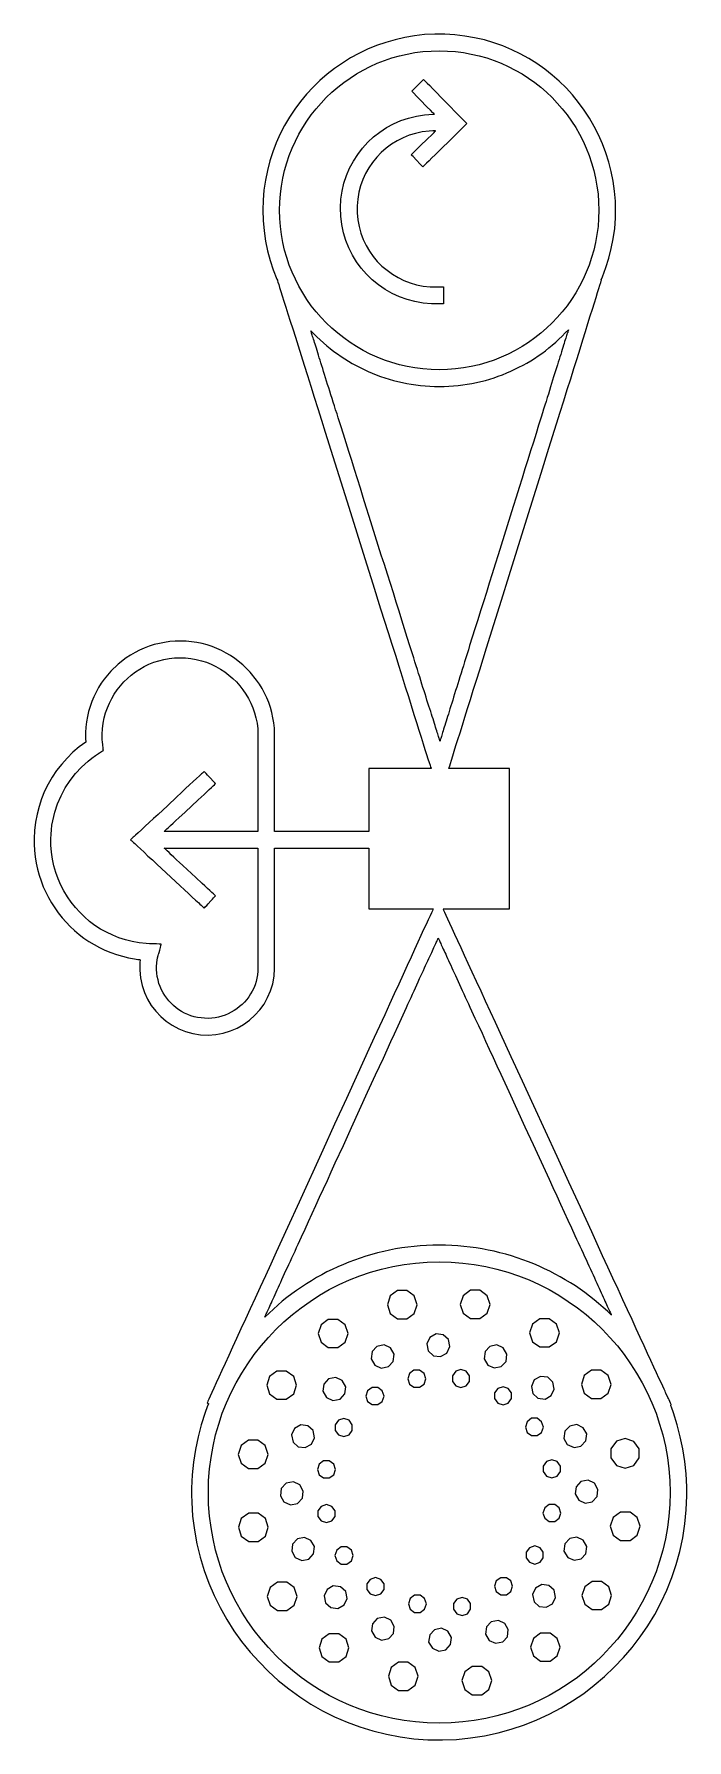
# Model space of a CAD drawing. Header units: inches. Extents: x 24 to 63, y -40 to 63.
import ezdxf

# ---------------------------------------------------------------- set-up
doc = ezdxf.new("R2010")
doc.units = ezdxf.units.IN
doc.header["$MEASUREMENT"] = 0
doc.layers.add('Capa 1', color=7, linetype='Continuous')
doc.layers.add('Layer1', color=1, linetype='Continuous')

msp = doc.modelspace()

# ---------------------------------------------------------------- linework, layer by layer
at = {"layer": 'Capa 1', "lineweight": 0}
for points in [[(37.31, 52.01), (37.32, 51.39), (37.38, 50.78), (37.47, 50.17), (37.59, 49.58), (37.75, 49), (37.93, 48.44), (38.15, 47.89), (38.18, 47.83), (38.19, 47.79), (38.21, 47.71), (38.26, 47.57), (38.31, 47.39), (38.39, 47.16), (38.47, 46.89), (38.57, 46.57), (38.68, 46.21), (38.81, 45.82), (38.94, 45.38), (39.09, 44.92), (39.25, 44.42), (39.42, 43.89), (39.59, 43.32), (39.78, 42.74), (39.97, 42.12), (40.17, 41.49), (40.38, 40.83), (40.59, 40.15), (40.81, 39.45), (41.03, 38.74), (41.49, 37.28), (41.97, 35.77), (42.45, 34.24), (43.41, 31.17), (43.89, 29.65), (44.35, 28.17), (44.8, 26.74), (45.02, 26.05), (45.23, 25.38), (45.44, 24.73), (45.63, 24.1), (45.82, 23.5), (46.01, 22.92), (46.18, 22.37), (46.34, 21.84), (46.5, 21.35), (46.64, 20.9), (46.77, 20.48), (46.89, 20.09), (47, 19.75), (47.1, 19.45), (47.18, 19.19), (47.25, 18.97), (47.3, 18.81), (47.33, 18.69), (47.36, 18.62), (47.36, 18.61), (47.34, 18.61), (47.3, 18.61), (47.24, 18.61), (47.15, 18.61), (47.04, 18.61), (46.78, 18.61), (46.46, 18.61), (46.1, 18.61), (45.33, 18.61), (44.95, 18.61), (44.58, 18.61), (44.26, 18.61), (43.99, 18.61), (43.88, 18.61), (43.79, 18.61), (43.72, 18.61), (43.67, 18.61), (43.65, 18.61), (43.65, 18.6), (43.65, 18.57), (43.65, 18.51), (43.65, 18.43), (43.65, 18.33), (43.65, 18.22), (43.65, 18.08), (43.65, 17.77), (43.65, 17.41), (43.65, 16.63), (43.65, 16.24), (43.65, 15.87), (43.65, 15.53), (43.65, 15.24), (43.65, 15.12), (43.65, 15.02), (43.65, 14.94), (43.65, 14.88), (43.65, 14.85), (43.65, 14.84), (43.62, 14.84), (43.55, 14.84), (43.45, 14.84), (43.31, 14.84), (43.15, 14.84), (42.96, 14.84), (42.74, 14.84), (42.51, 14.84), (41.99, 14.84), (41.42, 14.84), (40.83, 14.84), (40.24, 14.84), (39.67, 14.84), (39.15, 14.84), (38.92, 14.84), (38.7, 14.84), (38.51, 14.84), (38.35, 14.84), (38.21, 14.84), (38.11, 14.84), (38.04, 14.84), (38.01, 14.84), (38.01, 14.85), (38.01, 14.9), (38.01, 14.99), (38.01, 15.12), (38.01, 15.27), (38.01, 15.45), (38.01, 15.66), (38.01, 15.89), (38.01, 16.41), (38.01, 16.98), (38.01, 17.57), (38.01, 18.18), (38.01, 18.76), (38.01, 19.3), (38.01, 19.55), (38.01, 19.78), (38.01, 19.98), (38.01, 20.16), (38.01, 20.31), (38.01, 20.43), (38.01, 20.52), (38.01, 20.57), (38.01, 20.58), (38.01, 20.58), (38.01, 20.58), (38.01, 20.6), (38.01, 20.69), (38, 21.01), (37.96, 21.33), (37.91, 21.64), (37.84, 21.95), (37.76, 22.26), (37.66, 22.55), (37.54, 22.84), (37.41, 23.12), (37.26, 23.39), (37.1, 23.65), (36.93, 23.9), (36.54, 24.38), (36.11, 24.81), (35.63, 25.19), (35.38, 25.36), (35.11, 25.51), (34.84, 25.66), (34.56, 25.79), (34.27, 25.9), (33.97, 26), (33.67, 26.08), (33.36, 26.14), (33.04, 26.19), (32.72, 26.22), (32.39, 26.23), (32.07, 26.22), (31.75, 26.2), (31.43, 26.15), (31.12, 26.09), (30.81, 26.02), (30.51, 25.92), (30.22, 25.81), (29.94, 25.69), (29.67, 25.55), (29.4, 25.39), (29.14, 25.22), (28.66, 24.85), (28.22, 24.43), (27.83, 23.96), (27.65, 23.71), (27.49, 23.45), (27.34, 23.18), (27.2, 22.9), (27.08, 22.62), (26.98, 22.32), (26.89, 22.02), (26.82, 21.71), (26.76, 21.4), (26.73, 21.08), (26.71, 20.76), (26.7, 20.59), (26.7, 20.58), (26.7, 20.57), (26.7, 20.57), (26.7, 20.57), (26.7, 20.52), (26.71, 20.41), (26.72, 20.19), (26.32, 19.9), (25.95, 19.58), (25.6, 19.23), (25.28, 18.87), (24.98, 18.49), (24.72, 18.09), (24.48, 17.67), (24.26, 17.24), (24.08, 16.8), (23.93, 16.34), (23.81, 15.87), (23.72, 15.39), (23.66, 14.9), (23.64, 14.41), (23.63, 14.27), (23.64, 14.08), (23.66, 13.7), (23.7, 13.32), (23.76, 12.95), (23.84, 12.58), (23.93, 12.23), (24.05, 11.88), (24.18, 11.53), (24.33, 11.2), (24.49, 10.88), (24.67, 10.56), (24.87, 10.26), (25.08, 9.97), (25.3, 9.68), (25.54, 9.41), (25.79, 9.16), (26.05, 8.91), (26.33, 8.68), (26.61, 8.46), (26.91, 8.26), (27.22, 8.07), (27.54, 7.9), (27.87, 7.74), (28.21, 7.6), (28.55, 7.48), (28.91, 7.37), (29.27, 7.28), (29.64, 7.21), (29.83, 7.18), (29.93, 7.17), (29.97, 7.16), (29.98, 7.16), (29.98, 7.14), (29.97, 7.11), (29.96, 7.04), (29.95, 6.78), (29.95, 6.71), (29.95, 6.69), (29.95, 6.69), (29.95, 6.68), (29.95, 6.65), (29.95, 6.53), (29.99, 6.07), (30.09, 5.63), (30.23, 5.21), (30.41, 4.81), (30.64, 4.43), (30.9, 4.09), (31.2, 3.77), (31.53, 3.48), (31.89, 3.24), (32.28, 3.03), (32.69, 2.87), (33.12, 2.75), (33.57, 2.67), (34.03, 2.65), (34.49, 2.69), (34.94, 2.77), (35.37, 2.9), (35.77, 3.07), (36.15, 3.29), (36.51, 3.54), (36.83, 3.84), (37.12, 4.16), (37.38, 4.51), (37.59, 4.9), (37.77, 5.3), (37.9, 5.73), (37.98, 6.17), (38.01, 6.64), (38.01, 6.69), (38.01, 6.69), (38.01, 6.7), (38.01, 6.77), (38.01, 6.88), (38.01, 7.03), (38.01, 7.22), (38.01, 7.45), (38.01, 7.71), (38.01, 8), (38.01, 8.31), (38.01, 8.64), (38.01, 9.35), (38.01, 10.1), (38.01, 10.85), (38.01, 11.58), (38.01, 11.92), (38.01, 12.25), (38.01, 12.56), (38.01, 12.85), (38.01, 13.1), (38.01, 13.33), (38.01, 13.51), (38.01, 13.66), (38.01, 13.77), (38.01, 13.83), (38.02, 13.84), (38.05, 13.84), (38.12, 13.84), (38.23, 13.84), (38.37, 13.84), (38.53, 13.84), (38.73, 13.84), (38.94, 13.84), (39.18, 13.84), (39.44, 13.84), (39.98, 13.84), (40.57, 13.84), (41.74, 13.84), (42.28, 13.84), (42.53, 13.84), (42.77, 13.84), (42.98, 13.84), (43.17, 13.84), (43.33, 13.84), (43.46, 13.84), (43.56, 13.84), (43.62, 13.84), (43.65, 13.84), (43.65, 13.83), (43.65, 13.79), (43.65, 13.73), (43.65, 13.65), (43.65, 13.55), (43.65, 13.3), (43.65, 12.99), (43.65, 12.65), (43.65, 12.27), (43.65, 11.51), (43.65, 11.15), (43.65, 10.83), (43.65, 10.56), (43.65, 10.45), (43.65, 10.35), (43.65, 10.28), (43.65, 10.23), (43.65, 10.2), (43.65, 10.2), (43.68, 10.2), (43.73, 10.2), (43.8, 10.2), (43.9, 10.2), (44.02, 10.2), (44.15, 10.2), (44.46, 10.2), (44.82, 10.2), (45.21, 10.2), (46.01, 10.2), (46.4, 10.2), (46.75, 10.2), (47.05, 10.2), (47.17, 10.2), (47.28, 10.2), (47.37, 10.2), (47.43, 10.2), (47.47, 10.2), (47.49, 10.2), (47.47, 10.17), (47.44, 10.09), (47.38, 9.96), (47.3, 9.78), (47.19, 9.55), (47.07, 9.28), (46.92, 8.97), (46.76, 8.61), (46.58, 8.21), (46.38, 7.78), (46.17, 7.31), (45.94, 6.81), (45.69, 6.27), (45.44, 5.71), (45.16, 5.12), (44.88, 4.5), (44.59, 3.86), (44.29, 3.19), (43.97, 2.51), (43.65, 1.81), (42.99, 0.36), (42.3, -1.15), (41.6, -2.68), (40.89, -4.23), (39.47, -7.34), (38.78, -8.86), (38.1, -10.33), (37.78, -11.05), (37.46, -11.75), (37.14, -12.43), (36.84, -13.09), (36.55, -13.73), (36.27, -14.35), (36, -14.93), (35.74, -15.5), (35.5, -16.03), (35.27, -16.53), (35.06, -16.99), (34.86, -17.42), (34.68, -17.81), (34.52, -18.16), (34.38, -18.48), (34.26, -18.74), (34.16, -18.96), (34.08, -19.14), (34.02, -19.26), (33.99, -19.34), (33.98, -19.36), (33.98, -19.36), (33.98, -19.36), (33.98, -19.36), (34.03, -19.39), (34.05, -19.39), (34.05, -19.39), (34.05, -19.39), (34.05, -19.39), (34.05, -19.41), (33.98, -19.59), (33.85, -19.94), (33.62, -20.66), (33.43, -21.39), (33.28, -22.14), (33.16, -22.9), (33.08, -23.67), (33.05, -24.46), (33.05, -24.65), (33.05, -24.7), (33.05, -24.72), (33.05, -24.73), (33.05, -24.76), (33.05, -24.86), (33.06, -25.29), (33.11, -26.14), (33.22, -26.97), (33.37, -27.79), (33.56, -28.59), (33.8, -29.38), (34.07, -30.14), (34.39, -30.89), (34.75, -31.61), (35.15, -32.31), (35.58, -32.99), (36.04, -33.64), (36.54, -34.27), (37.08, -34.86), (37.64, -35.43), (38.23, -35.97), (38.86, -36.47), (39.51, -36.94), (40.18, -37.38), (40.88, -37.78), (41.6, -38.14), (42.34, -38.46), (43.11, -38.74), (43.89, -38.99), (44.69, -39.18), (45.51, -39.34), (46.34, -39.45), (47.18, -39.51), (48.04, -39.52), (48.89, -39.49), (49.73, -39.4), (50.56, -39.28), (51.37, -39.1), (52.16, -38.88), (52.94, -38.62), (53.69, -38.32), (54.42, -37.98), (55.14, -37.6), (55.82, -37.19), (56.49, -36.74), (57.12, -36.25), (57.73, -35.73), (58.31, -35.18), (58.86, -34.6), (59.38, -33.99), (59.87, -33.36), (60.32, -32.69), (60.74, -32.01), (61.11, -31.29), (61.45, -30.56), (61.76, -29.8), (62.02, -29.03), (62.23, -28.24), (62.41, -27.43), (62.54, -26.6), (62.62, -25.76), (62.65, -24.91), (62.66, -24.8), (62.66, -24.75), (62.66, -24.72), (62.66, -24.71), (62.66, -24.67), (62.65, -24.57), (62.65, -24.38), (62.61, -23.61), (62.53, -22.86), (62.42, -22.11), (62.26, -21.38), (62.08, -20.66), (61.85, -19.96), (61.73, -19.61), (61.7, -19.53), (61.69, -19.51), (61.69, -19.5), (61.69, -19.5), (61.69, -19.5), (61.69, -19.5), (61.72, -19.49), (61.72, -19.48), (61.71, -19.45), (61.67, -19.37), (61.59, -19.18), (61.55, -19.09), (61.52, -19.03), (61.4, -18.77), (61.38, -18.74), (61.35, -18.66), (61.29, -18.54), (61.21, -18.36), (61.11, -18.14), (60.98, -17.87), (60.84, -17.56), (60.68, -17.21), (60.5, -16.82), (60.31, -16.4), (60.1, -15.94), (59.87, -15.45), (59.63, -14.92), (59.38, -14.37), (59.11, -13.79), (58.83, -13.18), (58.54, -12.55), (58.24, -11.9), (57.94, -11.23), (57.62, -10.55), (56.97, -9.12), (56.29, -7.65), (55.6, -6.15), (54.9, -4.62), (53.5, -1.58), (52.82, -0.1), (52.15, 1.35), (51.83, 2.05), (51.52, 2.74), (51.21, 3.41), (50.91, 4.05), (50.62, 4.68), (50.35, 5.28), (50.08, 5.86), (49.83, 6.41), (49.59, 6.93), (49.37, 7.42), (49.16, 7.88), (48.96, 8.3), (48.79, 8.68), (48.63, 9.03), (48.49, 9.33), (48.37, 9.59), (48.27, 9.81), (48.19, 9.98), (48.13, 10.1), (48.1, 10.18), (48.09, 10.2), (48.09, 10.2), (48.12, 10.2), (48.18, 10.2), (48.26, 10.2), (48.36, 10.2), (48.48, 10.2), (48.78, 10.2), (49.13, 10.2), (49.52, 10.2), (50.35, 10.2), (50.76, 10.2), (51.13, 10.2), (51.47, 10.2), (51.61, 10.2), (51.74, 10.2), (51.85, 10.2), (51.94, 10.2), (52, 10.2), (52.04, 10.2), (52.05, 10.2), (52.05, 10.24), (52.05, 10.33), (52.05, 10.48), (52.05, 10.67), (52.05, 10.91), (52.05, 11.2), (52.05, 11.51), (52.05, 11.86), (52.05, 12.23), (52.05, 12.63), (52.05, 13.04), (52.05, 13.91), (52.05, 14.8), (52.05, 15.66), (52.05, 16.08), (52.05, 16.48), (52.05, 16.86), (52.05, 17.22), (52.05, 17.54), (52.05, 17.83), (52.05, 18.08), (52.05, 18.29), (52.05, 18.44), (52.05, 18.55), (52.05, 18.6), (52.05, 18.61), (52.02, 18.61), (51.96, 18.61), (51.89, 18.61), (51.79, 18.61), (51.55, 18.61), (51.25, 18.61), (50.91, 18.61), (50.16, 18.61), (49.78, 18.61), (49.42, 18.61), (49.09, 18.61), (48.81, 18.61), (48.7, 18.61), (48.6, 18.61), (48.52, 18.61), (48.47, 18.61), (48.43, 18.61), (48.43, 18.61), (48.44, 18.66), (48.48, 18.76), (48.52, 18.91), (48.59, 19.11), (48.66, 19.36), (48.75, 19.65), (48.85, 19.98), (48.97, 20.35), (49.1, 20.75), (49.24, 21.2), (49.39, 21.68), (49.55, 22.19), (49.72, 22.73), (49.89, 23.3), (50.08, 23.9), (50.27, 24.52), (50.48, 25.17), (50.68, 25.83), (50.9, 26.52), (51.12, 27.22), (51.57, 28.67), (52.03, 30.16), (52.99, 33.22), (53.95, 36.28), (54.41, 37.78), (54.87, 39.23), (55.08, 39.93), (55.3, 40.61), (55.51, 41.28), (55.71, 41.92), (55.9, 42.54), (56.09, 43.14), (56.27, 43.71), (56.44, 44.25), (56.6, 44.76), (56.74, 45.24), (56.88, 45.69), (57.01, 46.1), (57.13, 46.47), (57.23, 46.8), (57.32, 47.09), (57.4, 47.33), (57.46, 47.53), (57.51, 47.68), (57.54, 47.78), (57.55, 47.83), (57.55, 47.84), (57.54, 47.84), (57.53, 47.84), (57.53, 47.84), (57.53, 47.84), (57.54, 47.86), (57.55, 47.89), (57.61, 48.03), (57.82, 48.58), (58, 49.14), (58.14, 49.72), (58.26, 50.31), (58.34, 50.92), (58.38, 51.53), (58.39, 51.84), (58.39, 51.99), (58.39, 52.02), (58.39, 52.1), (58.39, 52.25), (58.38, 52.55), (58.33, 53.15), (58.25, 53.75), (58.14, 54.33), (57.99, 54.89), (57.82, 55.45), (57.61, 55.99), (57.38, 56.52), (57.12, 57.03), (56.83, 57.53), (56.52, 58.01), (56.18, 58.47), (55.82, 58.91), (55.44, 59.33), (55.03, 59.73), (54.6, 60.1), (54.16, 60.46), (53.69, 60.79), (53.2, 61.09), (52.7, 61.37), (52.19, 61.62), (51.65, 61.85), (51.11, 62.04), (50.55, 62.21), (49.97, 62.34), (49.39, 62.44), (48.79, 62.51), (48.19, 62.55), (47.58, 62.55), (46.97, 62.52), (46.38, 62.45), (45.79, 62.35), (45.22, 62.22), (44.66, 62.06), (44.11, 61.87), (43.57, 61.65), (43.05, 61.4), (42.55, 61.13), (42.06, 60.82), (41.6, 60.5), (41.15, 60.15), (40.72, 59.77), (40.31, 59.37), (39.92, 58.96), (39.56, 58.52), (39.22, 58.06), (38.9, 57.58), (38.61, 57.09), (38.35, 56.58), (38.11, 56.05), (37.9, 55.51), (37.72, 54.96), (37.58, 54.39), (37.46, 53.81), (37.37, 53.22), (37.32, 52.62), (37.31, 52.01)], [(57.39, 52.01), (57.38, 51.52), (57.35, 51.04), (57.28, 50.56), (57.2, 50.09), (57.09, 49.63), (56.96, 49.18), (56.81, 48.73), (56.64, 48.3), (56.45, 47.88), (56.24, 47.47), (56.01, 47.07), (55.76, 46.68), (55.5, 46.3), (55.21, 45.94), (54.91, 45.6), (54.6, 45.27), (54.26, 44.95), (53.92, 44.65), (53.56, 44.37), (53.18, 44.1), (52.8, 43.85), (52.4, 43.62), (51.98, 43.41), (51.56, 43.22), (51.13, 43.05), (50.69, 42.9), (50.23, 42.77), (49.77, 42.66), (49.3, 42.58), (48.83, 42.52), (48.34, 42.48), (47.85, 42.47), (47.36, 42.48), (46.88, 42.52), (46.4, 42.58), (45.93, 42.66), (45.47, 42.77), (45.02, 42.9), (44.57, 43.05), (44.14, 43.22), (43.72, 43.41), (43.3, 43.62), (42.9, 43.85), (42.52, 44.1), (42.14, 44.37), (41.78, 44.65), (41.44, 44.95), (41.1, 45.27), (40.79, 45.6), (40.49, 45.94), (40.2, 46.3), (39.94, 46.68), (39.69, 47.07), (39.46, 47.47), (39.25, 47.88), (39.06, 48.3), (38.89, 48.73), (38.74, 49.18), (38.61, 49.63), (38.5, 50.09), (38.42, 50.56), (38.36, 51.04), (38.32, 51.52), (38.31, 52.01), (38.32, 52.5), (38.36, 52.99), (38.42, 53.46), (38.5, 53.93), (38.61, 54.39), (38.74, 54.85), (38.89, 55.29), (39.06, 55.72), (39.25, 56.15), (39.46, 56.56), (39.69, 56.96), (39.94, 57.34), (40.2, 57.72), (40.49, 58.08), (40.79, 58.43), (41.1, 58.76), (41.44, 59.07), (41.78, 59.37), (42.14, 59.66), (42.52, 59.92), (42.9, 60.17), (43.3, 60.4), (43.72, 60.61), (44.14, 60.81), (44.57, 60.98), (45.02, 61.13), (45.47, 61.26), (45.93, 61.36), (46.4, 61.45), (46.88, 61.51), (47.36, 61.54), (47.85, 61.56), (48.34, 61.54), (48.83, 61.51), (49.3, 61.45), (49.77, 61.36), (50.23, 61.26), (50.69, 61.13), (51.13, 60.98), (51.56, 60.81), (51.98, 60.61), (52.4, 60.4), (52.8, 60.17), (53.18, 59.92), (53.56, 59.66), (53.92, 59.37), (54.26, 59.07), (54.6, 58.76), (54.91, 58.43), (55.21, 58.08), (55.5, 57.72), (55.76, 57.34), (56.01, 56.96), (56.24, 56.56), (56.45, 56.15), (56.64, 55.72), (56.81, 55.29), (56.96, 54.85), (57.09, 54.39), (57.2, 53.93), (57.28, 53.46), (57.35, 52.99), (57.38, 52.5), (57.39, 52.01)], [(47.89, 20.25), (47.89, 20.25), (47.89, 20.27), (47.88, 20.29), (47.87, 20.32), (47.86, 20.36), (47.84, 20.41), (47.82, 20.46), (47.8, 20.53), (47.78, 20.6), (47.76, 20.68), (47.73, 20.76), (47.7, 20.86), (47.67, 20.96), (47.63, 21.07), (47.6, 21.18), (47.56, 21.3), (47.52, 21.43), (47.48, 21.57), (47.43, 21.71), (47.39, 21.86), (47.34, 22.02), (47.29, 22.18), (47.23, 22.34), (47.18, 22.52), (47.12, 22.69), (47.07, 22.88), (47.01, 23.07), (46.95, 23.26), (46.88, 23.46), (46.82, 23.66), (46.75, 23.87), (46.69, 24.09), (46.62, 24.3), (46.55, 24.53), (46.48, 24.75), (46.4, 24.98), (46.33, 25.22), (46.26, 25.46), (46.18, 25.7), (46.1, 25.94), (45.94, 26.45), (45.78, 26.96), (45.62, 27.48), (45.45, 28.02), (45.28, 28.56), (45.11, 29.11), (44.93, 29.67), (44.75, 30.24), (44.57, 30.81), (44.39, 31.38), (44.03, 32.53), (43.67, 33.68), (43.49, 34.25), (43.31, 34.82), (43.14, 35.38), (42.96, 35.94), (42.79, 36.49), (42.62, 37.03), (42.45, 37.57), (42.28, 38.09), (42.12, 38.61), (41.96, 39.11), (41.89, 39.35), (41.81, 39.6), (41.74, 39.83), (41.66, 40.07), (41.59, 40.3), (41.52, 40.53), (41.45, 40.75), (41.38, 40.97), (41.31, 41.18), (41.25, 41.39), (41.18, 41.59), (41.12, 41.79), (41.06, 41.99), (41, 42.18), (40.94, 42.36), (40.89, 42.54), (40.83, 42.71), (40.78, 42.88), (40.73, 43.04), (40.68, 43.19), (40.63, 43.34), (40.59, 43.48), (40.55, 43.62), (40.51, 43.75), (40.47, 43.87), (40.43, 43.99), (40.4, 44.1), (40.37, 44.2), (40.34, 44.29), (40.31, 44.38), (40.28, 44.46), (40.26, 44.53), (40.24, 44.59), (40.22, 44.65), (40.21, 44.69), (40.2, 44.73), (40.19, 44.76), (40.18, 44.79), (40.18, 44.8), (40.17, 44.8), (40.36, 44.61), (40.54, 44.43), (40.74, 44.25), (40.93, 44.07), (41.13, 43.9), (41.34, 43.73), (41.55, 43.57), (41.76, 43.42), (41.98, 43.27), (42.2, 43.12), (42.42, 42.98), (42.65, 42.85), (42.88, 42.72), (43.12, 42.6), (43.36, 42.48), (43.6, 42.37), (43.85, 42.26), (44.09, 42.16), (44.35, 42.07), (44.6, 41.98), (44.86, 41.9), (45.12, 41.83), (45.38, 41.76), (45.65, 41.7), (45.91, 41.65), (46.18, 41.6), (46.46, 41.56), (46.73, 41.53), (47.01, 41.5), (47.29, 41.48), (47.57, 41.47), (47.85, 41.47), (48.14, 41.47), (48.42, 41.48), (48.7, 41.5), (48.98, 41.53), (49.26, 41.56), (49.53, 41.6), (49.8, 41.65), (50.07, 41.7), (50.34, 41.77), (50.61, 41.83), (50.87, 41.91), (51.13, 41.99), (51.38, 42.08), (51.64, 42.17), (51.89, 42.28), (52.14, 42.38), (52.38, 42.5), (52.62, 42.62), (52.86, 42.74), (53.09, 42.87), (53.32, 43.01), (53.55, 43.15), (53.77, 43.3), (53.99, 43.45), (54.2, 43.61), (54.41, 43.77), (54.61, 43.94), (54.82, 44.12), (55.01, 44.3), (55.21, 44.48), (55.39, 44.67), (55.58, 44.86), (55.57, 44.86), (55.57, 44.84), (55.56, 44.82), (55.55, 44.79), (55.54, 44.75), (55.53, 44.7), (55.51, 44.65), (55.49, 44.58), (55.47, 44.51), (55.44, 44.43), (55.42, 44.35), (55.39, 44.25), (55.35, 44.15), (55.32, 44.04), (55.28, 43.93), (55.25, 43.8), (55.21, 43.67), (55.16, 43.54), (55.12, 43.39), (55.07, 43.25), (55.02, 43.09), (54.97, 42.93), (54.92, 42.76), (54.87, 42.59), (54.81, 42.41), (54.75, 42.23), (54.69, 42.04), (54.63, 41.84), (54.57, 41.64), (54.51, 41.44), (54.44, 41.23), (54.38, 41.01), (54.31, 40.8), (54.24, 40.57), (54.17, 40.35), (54.09, 40.11), (54.02, 39.88), (53.95, 39.64), (53.87, 39.4), (53.79, 39.15), (53.64, 38.65), (53.48, 38.14), (53.31, 37.61), (53.14, 37.07), (52.97, 36.53), (52.8, 35.98), (52.63, 35.42), (52.45, 34.85), (52.27, 34.28), (52.09, 33.71), (51.73, 32.55), (51.37, 31.4), (51.2, 30.83), (51.02, 30.26), (50.84, 29.69), (50.67, 29.13), (50.49, 28.58), (50.32, 28.04), (50.16, 27.5), (49.99, 26.97), (49.83, 26.46), (49.67, 25.96), (49.6, 25.71), (49.52, 25.47), (49.45, 25.23), (49.37, 24.99), (49.3, 24.76), (49.23, 24.54), (49.16, 24.31), (49.09, 24.1), (49.03, 23.88), (48.96, 23.67), (48.9, 23.47), (48.83, 23.27), (48.77, 23.07), (48.71, 22.88), (48.66, 22.7), (48.6, 22.52), (48.55, 22.35), (48.49, 22.18), (48.44, 22.02), (48.4, 21.86), (48.35, 21.72), (48.3, 21.57), (48.26, 21.44), (48.22, 21.31), (48.18, 21.18), (48.15, 21.07), (48.11, 20.96), (48.08, 20.86), (48.05, 20.76), (48.02, 20.68), (48, 20.6), (47.98, 20.53), (47.96, 20.46), (47.94, 20.41), (47.93, 20.36), (47.91, 20.32), (47.9, 20.29), (47.9, 20.27), (47.89, 20.25), (47.89, 20.25)], [(37.01, 6.69), (37.01, 6.47), (36.98, 6.26), (36.95, 6.06), (36.9, 5.86), (36.84, 5.66), (36.76, 5.47), (36.67, 5.29), (36.57, 5.12), (36.46, 4.95), (36.34, 4.79), (36.21, 4.63), (36.07, 4.49), (35.92, 4.36), (35.76, 4.23), (35.6, 4.12), (35.42, 4.02), (35.24, 3.93), (35.06, 3.85), (34.86, 3.78), (34.66, 3.73), (34.46, 3.69), (34.25, 3.67), (34.04, 3.65), (33.82, 3.66), (33.61, 3.68), (33.41, 3.71), (33.2, 3.75), (33.01, 3.81), (32.82, 3.88), (32.63, 3.97), (32.45, 4.06), (32.28, 4.17), (32.12, 4.29), (31.97, 4.42), (31.82, 4.56), (31.69, 4.7), (31.56, 4.86), (31.44, 5.02), (31.34, 5.19), (31.25, 5.37), (31.16, 5.56), (31.09, 5.75), (31.04, 5.95), (30.99, 6.15), (30.96, 6.36), (30.95, 6.57), (30.95, 6.68), (30.95, 6.7), (30.95, 6.73), (30.96, 6.99), (31.01, 7.27), (31.05, 7.42), (31.07, 7.49), (31.07, 7.5), (31.08, 7.54), (31.1, 7.59), (31.14, 7.73), (31.18, 7.89), (31.21, 8.02), (31.23, 8.07), (31.23, 8.09), (31.23, 8.1), (31.21, 8.1), (31.16, 8.1), (31.1, 8.1), (30.95, 8.11), (30.79, 8.11), (30.72, 8.11), (30.66, 8.12), (30.62, 8.12), (30.6, 8.12), (30.6, 8.12), (30.6, 8.12), (30.54, 8.12), (30.33, 8.13), (29.91, 8.18), (29.5, 8.26), (29.09, 8.36), (28.7, 8.48), (28.33, 8.63), (27.96, 8.81), (27.61, 9), (27.27, 9.22), (26.95, 9.46), (26.65, 9.72), (26.36, 10), (26.1, 10.29), (25.85, 10.6), (25.62, 10.93), (25.41, 11.28), (25.23, 11.63), (25.07, 12), (24.93, 12.39), (24.82, 12.78), (24.73, 13.19), (24.67, 13.6), (24.64, 14.02), (24.63, 14.24), (24.63, 14.29), (24.63, 14.33), (24.64, 14.4), (24.65, 14.67), (24.67, 14.94), (24.7, 15.21), (24.75, 15.47), (24.87, 15.99), (25.04, 16.49), (25.24, 16.98), (25.49, 17.44), (25.78, 17.89), (26.11, 18.3), (26.47, 18.69), (26.87, 19.05), (27.09, 19.22), (27.31, 19.38), (27.42, 19.46), (27.48, 19.5), (27.51, 19.52), (27.51, 19.52), (27.51, 19.52), (27.52, 19.52), (27.55, 19.54), (27.6, 19.58), (27.67, 19.62), (27.73, 19.66), (27.77, 19.68), (27.78, 19.69), (27.77, 19.74), (27.76, 19.89), (27.75, 19.96), (27.74, 20), (27.74, 20), (27.74, 20.01), (27.74, 20.06), (27.73, 20.16), (27.71, 20.36), (27.7, 20.56), (27.7, 20.57), (27.7, 20.58), (27.7, 20.67), (27.72, 20.99), (27.76, 21.31), (27.82, 21.63), (27.9, 21.93), (28.01, 22.23), (28.13, 22.52), (28.27, 22.79), (28.42, 23.06), (28.6, 23.31), (28.79, 23.56), (28.99, 23.79), (29.21, 24), (29.44, 24.2), (29.69, 24.39), (29.95, 24.56), (30.22, 24.71), (30.5, 24.84), (30.79, 24.96), (31.09, 25.05), (31.39, 25.13), (31.71, 25.18), (32.03, 25.22), (32.36, 25.23), (32.69, 25.22), (33.01, 25.18), (33.32, 25.13), (33.63, 25.05), (33.93, 24.96), (34.22, 24.84), (34.5, 24.71), (34.77, 24.56), (35.03, 24.39), (35.27, 24.2), (35.51, 24), (35.73, 23.79), (35.93, 23.56), (36.12, 23.31), (36.29, 23.06), (36.45, 22.79), (36.59, 22.52), (36.71, 22.23), (36.81, 21.93), (36.89, 21.63), (36.96, 21.31), (37, 20.99), (37.01, 20.67), (37.01, 20.58), (37.01, 20.57), (37.01, 20.56), (37.01, 20.53), (37.01, 20.49), (37.01, 20.43), (37.01, 20.36), (37.01, 20.18), (37.01, 19.96), (37.01, 19.7), (37.01, 19.42), (37.01, 19.1), (37.01, 18.76), (37.01, 18.04), (37.01, 17.31), (37.01, 16.59), (37.01, 16.26), (37.01, 15.95), (37.01, 15.66), (37.01, 15.41), (37.01, 15.2), (37.01, 15.11), (37.01, 15.03), (37.01, 14.96), (37.01, 14.91), (37.01, 14.87), (37.01, 14.85), (37.01, 14.84), (36.99, 14.84), (36.95, 14.84), (36.9, 14.84), (36.84, 14.84), (36.68, 14.84), (36.48, 14.84), (36.23, 14.84), (35.96, 14.84), (35.66, 14.84), (35.33, 14.84), (34.99, 14.84), (33.56, 14.84), (33.21, 14.84), (32.88, 14.84), (32.57, 14.84), (32.28, 14.84), (32.03, 14.84), (31.81, 14.84), (31.63, 14.84), (31.56, 14.84), (31.5, 14.84), (31.46, 14.84), (31.43, 14.84), (31.41, 14.84), (31.41, 14.84), (31.43, 14.86), (31.48, 14.91), (31.56, 14.99), (31.67, 15.08), (31.79, 15.2), (31.94, 15.34), (32.1, 15.49), (32.28, 15.65), (32.66, 16), (33.44, 16.73), (33.62, 16.9), (33.8, 17.06), (33.96, 17.21), (34.1, 17.35), (34.23, 17.46), (34.33, 17.56), (34.41, 17.63), (34.46, 17.68), (34.48, 17.7), (34.48, 17.7), (34.45, 17.73), (34.4, 17.78), (34.34, 17.85), (34.17, 18.03), (34, 18.21), (33.92, 18.3), (33.86, 18.36), (33.82, 18.41), (33.8, 18.43), (33.8, 18.43), (33.79, 18.42), (33.77, 18.4), (33.74, 18.37), (33.69, 18.33), (33.64, 18.28), (33.58, 18.23), (33.51, 18.16), (33.34, 18.01), (33.15, 17.83), (32.93, 17.62), (32.69, 17.4), (32.43, 17.16), (32.16, 16.91), (31.6, 16.38), (31.04, 15.86), (30.77, 15.61), (30.51, 15.37), (30.27, 15.15), (30.05, 14.94), (29.85, 14.76), (29.69, 14.61), (29.62, 14.54), (29.56, 14.49), (29.5, 14.44), (29.46, 14.4), (29.43, 14.37), (29.41, 14.35), (29.4, 14.34), (29.4, 14.34), (29.42, 14.32), (29.44, 14.3), (29.48, 14.27), (29.53, 14.22), (29.58, 14.17), (29.65, 14.11), (29.81, 13.96), (29.99, 13.79), (30.21, 13.59), (30.44, 13.37), (30.7, 13.14), (30.96, 12.89), (31.24, 12.63), (31.81, 12.1), (32.36, 11.59), (32.62, 11.35), (32.87, 11.12), (33.09, 10.91), (33.29, 10.72), (33.47, 10.56), (33.54, 10.49), (33.61, 10.43), (33.67, 10.37), (33.71, 10.33), (33.75, 10.29), (33.78, 10.27), (33.79, 10.26), (33.8, 10.25), (33.8, 10.26), (33.83, 10.29), (33.88, 10.34), (33.95, 10.41), (34.03, 10.5), (34.2, 10.69), (34.29, 10.78), (34.36, 10.86), (34.42, 10.92), (34.46, 10.97), (34.48, 10.98), (34.47, 10.99), (34.43, 11.03), (34.36, 11.1), (34.26, 11.19), (34.14, 11.3), (34, 11.43), (33.84, 11.58), (33.67, 11.73), (33.3, 12.08), (32.52, 12.81), (32.33, 12.98), (32.15, 13.15), (31.99, 13.3), (31.83, 13.44), (31.7, 13.57), (31.59, 13.67), (31.5, 13.75), (31.44, 13.81), (31.41, 13.84), (31.41, 13.84), (31.42, 13.84), (31.44, 13.84), (31.48, 13.84), (31.53, 13.84), (31.59, 13.84), (31.76, 13.84), (31.97, 13.84), (32.21, 13.84), (32.49, 13.84), (32.79, 13.84), (33.12, 13.84), (33.82, 13.84), (34.54, 13.84), (35.24, 13.84), (35.57, 13.84), (35.88, 13.84), (36.16, 13.84), (36.41, 13.84), (36.63, 13.84), (36.8, 13.84), (36.87, 13.84), (36.93, 13.84), (36.97, 13.84), (37, 13.84), (37.01, 13.84), (37.01, 13.84), (37.01, 13.82), (37.01, 13.78), (37.01, 13.72), (37.01, 13.65), (37.01, 13.56), (37.01, 13.46), (37.01, 13.34), (37.01, 13.2), (37.01, 13.06), (37.01, 12.9), (37.01, 12.56), (37.01, 12.18), (37.01, 11.77), (37.01, 11.34), (37.01, 10.43), (37.01, 9.51), (37.01, 9.07), (37.01, 8.64), (37.01, 8.24), (37.01, 7.87), (37.01, 7.54), (37.01, 7.39), (37.01, 7.25), (37.01, 7.12), (37.01, 7.01), (37.01, 6.92), (37.01, 6.84), (37.01, 6.77), (37.01, 6.73), (37.01, 6.7), (37.01, 6.69)], [(58.16, -14.11), (57.91, -13.87), (57.65, -13.64), (57.38, -13.41), (57.11, -13.19), (56.84, -12.97), (56.56, -12.76), (56.27, -12.56), (55.99, -12.36), (55.69, -12.17), (55.39, -11.99), (55.09, -11.82), (54.78, -11.65), (54.47, -11.48), (54.15, -11.33), (53.83, -11.18), (53.51, -11.04), (53.18, -10.91), (52.84, -10.79), (52.51, -10.67), (52.17, -10.56), (51.83, -10.46), (51.48, -10.37), (51.13, -10.28), (50.78, -10.21), (50.42, -10.14), (50.06, -10.08), (49.7, -10.03), (49.33, -9.99), (48.97, -9.96), (48.6, -9.93), (48.23, -9.92), (47.85, -9.91), (47.47, -9.92), (47.09, -9.93), (46.72, -9.96), (46.35, -9.99), (45.98, -10.03), (45.61, -10.08), (45.24, -10.14), (44.88, -10.21), (44.53, -10.29), (44.17, -10.38), (43.82, -10.47), (43.47, -10.58), (43.13, -10.69), (42.79, -10.81), (42.45, -10.94), (42.12, -11.07), (41.79, -11.21), (41.46, -11.37), (41.14, -11.52), (40.83, -11.69), (40.52, -11.86), (40.21, -12.05), (39.91, -12.23), (39.61, -12.43), (39.32, -12.63), (39.03, -12.84), (38.75, -13.05), (38.47, -13.27), (38.2, -13.5), (37.94, -13.74), (37.68, -13.98), (37.42, -14.22), (37.42, -14.22), (37.43, -14.21), (37.44, -14.19), (37.45, -14.16), (37.47, -14.12), (37.49, -14.08), (37.51, -14.03), (37.54, -13.97), (37.57, -13.9), (37.6, -13.83), (37.64, -13.75), (37.68, -13.66), (37.72, -13.57), (37.77, -13.47), (37.82, -13.36), (37.87, -13.25), (37.92, -13.13), (37.98, -13), (38.04, -12.87), (38.1, -12.74), (38.17, -12.59), (38.24, -12.44), (38.31, -12.29), (38.38, -12.13), (38.45, -11.97), (38.53, -11.8), (38.61, -11.62), (38.69, -11.44), (38.78, -11.26), (38.86, -11.07), (38.95, -10.88), (39.04, -10.68), (39.13, -10.48), (39.23, -10.27), (39.32, -10.06), (39.42, -9.85), (39.52, -9.63), (39.62, -9.41), (39.83, -8.96), (40.04, -8.5), (40.26, -8.03), (40.48, -7.54), (40.7, -7.05), (40.93, -6.55), (41.17, -6.04), (41.4, -5.52), (41.64, -5), (42.12, -3.95), (42.61, -2.88), (43.09, -1.82), (43.57, -0.77), (43.81, -0.25), (44.05, 0.27), (44.28, 0.78), (44.51, 1.28), (44.74, 1.77), (44.96, 2.26), (45.17, 2.73), (45.39, 3.2), (45.59, 3.65), (45.69, 3.87), (45.79, 4.08), (45.89, 4.3), (45.98, 4.5), (46.08, 4.71), (46.17, 4.91), (46.26, 5.11), (46.35, 5.3), (46.43, 5.49), (46.52, 5.67), (46.6, 5.85), (46.68, 6.03), (46.76, 6.2), (46.83, 6.36), (46.91, 6.52), (46.98, 6.68), (47.04, 6.82), (47.11, 6.97), (47.17, 7.1), (47.23, 7.24), (47.29, 7.36), (47.34, 7.48), (47.4, 7.59), (47.45, 7.7), (47.49, 7.8), (47.53, 7.89), (47.57, 7.98), (47.61, 8.06), (47.64, 8.13), (47.67, 8.2), (47.7, 8.26), (47.72, 8.31), (47.74, 8.35), (47.76, 8.39), (47.77, 8.42), (47.78, 8.44), (47.79, 8.45), (47.79, 8.46), (47.79, 8.45), (47.8, 8.44), (47.81, 8.42), (47.82, 8.39), (47.84, 8.35), (47.86, 8.31), (47.88, 8.26), (47.91, 8.2), (47.94, 8.14), (47.97, 8.06), (48.01, 7.98), (48.05, 7.9), (48.09, 7.8), (48.14, 7.7), (48.18, 7.6), (48.24, 7.49), (48.29, 7.37), (48.35, 7.24), (48.41, 7.11), (48.47, 6.97), (48.54, 6.83), (48.6, 6.68), (48.67, 6.53), (48.75, 6.37), (48.82, 6.21), (48.9, 6.04), (48.98, 5.87), (49.06, 5.69), (49.15, 5.5), (49.23, 5.32), (49.32, 5.13), (49.41, 4.93), (49.5, 4.73), (49.6, 4.52), (49.69, 4.32), (49.79, 4.1), (49.89, 3.89), (49.99, 3.67), (50.19, 3.22), (50.41, 2.76), (50.62, 2.29), (50.84, 1.81), (51.07, 1.31), (51.3, 0.81), (51.53, 0.31), (51.77, -0.21), (52.01, -0.72), (52.49, -1.77), (52.97, -2.83), (53.46, -3.89), (53.94, -4.93), (54.18, -5.45), (54.42, -5.97), (54.65, -6.47), (54.88, -6.97), (55.1, -7.46), (55.33, -7.95), (55.54, -8.42), (55.75, -8.88), (55.96, -9.33), (56.06, -9.55), (56.16, -9.76), (56.26, -9.97), (56.35, -10.18), (56.45, -10.39), (56.54, -10.59), (56.63, -10.78), (56.72, -10.98), (56.8, -11.16), (56.89, -11.35), (56.97, -11.53), (57.05, -11.7), (57.13, -11.87), (57.2, -12.03), (57.27, -12.19), (57.34, -12.34), (57.41, -12.49), (57.48, -12.63), (57.54, -12.77), (57.6, -12.9), (57.66, -13.03), (57.71, -13.14), (57.76, -13.26), (57.81, -13.36), (57.86, -13.46), (57.9, -13.56), (57.94, -13.64), (57.98, -13.72), (58.01, -13.8), (58.04, -13.86), (58.07, -13.92), (58.09, -13.97), (58.11, -14.01), (58.13, -14.05), (58.14, -14.08), (58.15, -14.1), (58.16, -14.11), (58.16, -14.11)], [(61.66, -24.72), (61.64, -25.43), (61.58, -26.13), (61.5, -26.82), (61.37, -27.5), (61.22, -28.17), (61.03, -28.82), (60.82, -29.46), (60.57, -30.09), (60.29, -30.7), (59.99, -31.29), (59.65, -31.87), (59.29, -32.43), (58.91, -32.97), (58.5, -33.5), (58.06, -34), (57.61, -34.48), (57.13, -34.93), (56.63, -35.37), (56.11, -35.78), (55.56, -36.16), (55, -36.52), (54.43, -36.86), (53.83, -37.16), (53.22, -37.44), (52.59, -37.68), (51.95, -37.9), (51.3, -38.09), (50.63, -38.24), (49.95, -38.36), (49.26, -38.45), (48.56, -38.51), (47.85, -38.52), (47.14, -38.51), (46.44, -38.45), (45.75, -38.36), (45.07, -38.24), (44.4, -38.09), (43.75, -37.9), (43.11, -37.68), (42.48, -37.44), (41.87, -37.16), (41.28, -36.86), (40.7, -36.52), (40.14, -36.16), (39.6, -35.78), (39.07, -35.37), (38.57, -34.93), (38.09, -34.48), (37.64, -34), (37.2, -33.5), (36.79, -32.97), (36.41, -32.43), (36.05, -31.87), (35.71, -31.29), (35.41, -30.7), (35.13, -30.09), (34.88, -29.46), (34.67, -28.82), (34.48, -28.17), (34.33, -27.5), (34.21, -26.82), (34.12, -26.13), (34.06, -25.43), (34.05, -24.72), (34.06, -24.01), (34.12, -23.31), (34.21, -22.62), (34.33, -21.94), (34.48, -21.27), (34.67, -20.62), (34.88, -19.98), (35.13, -19.35), (35.41, -18.74), (35.71, -18.15), (36.05, -17.57), (36.41, -17.01), (36.79, -16.47), (37.2, -15.94), (37.64, -15.44), (38.09, -14.96), (38.57, -14.51), (39.07, -14.07), (39.6, -13.66), (40.14, -13.28), (40.7, -12.92), (41.28, -12.58), (41.87, -12.28), (42.48, -12), (43.11, -11.75), (43.75, -11.54), (44.4, -11.35), (45.07, -11.2), (45.75, -11.07), (46.44, -10.99), (47.14, -10.93), (47.85, -10.91), (48.56, -10.93), (49.26, -10.99), (49.95, -11.07), (50.63, -11.2), (51.3, -11.35), (51.95, -11.54), (52.59, -11.75), (53.22, -12), (53.83, -12.28), (54.43, -12.58), (55, -12.92), (55.56, -13.28), (56.11, -13.66), (56.63, -14.07), (57.13, -14.51), (57.61, -14.96), (58.06, -15.44), (58.5, -15.94), (58.91, -16.47), (59.29, -17.01), (59.65, -17.57), (59.99, -18.15), (60.29, -18.74), (60.57, -19.35), (60.82, -19.98), (61.03, -20.62), (61.22, -21.27), (61.37, -21.94), (61.5, -22.62), (61.58, -23.31), (61.64, -24.01), (61.66, -24.72)]]:
    msp.add_lwpolyline(points, close=True, dxfattribs=at)
at = {"layer": 'Layer1', "lineweight": 0}
for points in [[(49.51, 57.2), (49.49, 57.18), (49.42, 57.12), (49.32, 57.02), (49.19, 56.88), (49.03, 56.73), (48.84, 56.55), (48.44, 56.15), (48.01, 55.73), (47.6, 55.32), (47.41, 55.14), (47.24, 54.97), (47.1, 54.83), (46.99, 54.73), (46.91, 54.65), (46.88, 54.62), (46.86, 54.63), (46.8, 54.69), (46.71, 54.78), (46.49, 55), (46.29, 55.22), (46.21, 55.29), (46.18, 55.32), (46.18, 55.33), (46.2, 55.35), (46.25, 55.4), (46.31, 55.46), (46.48, 55.63), (46.7, 55.84), (47.17, 56.31), (47.38, 56.51), (47.54, 56.67), (47.59, 56.72), (47.62, 56.75), (47.63, 56.76), (47.62, 56.76), (47.61, 56.76), (47.61, 56.76), (47.61, 56.76), (47.57, 56.76), (47.46, 56.76), (47.25, 56.75), (46.84, 56.7), (46.44, 56.61), (46.06, 56.5), (45.69, 56.35), (45.34, 56.17), (45, 55.96), (44.68, 55.73), (44.39, 55.47), (44.12, 55.19), (43.87, 54.88), (43.65, 54.56), (43.45, 54.21), (43.28, 53.85), (43.15, 53.48), (43.05, 53.09), (42.98, 52.68), (42.94, 52.27), (42.95, 51.85), (42.98, 51.44), (43.06, 51.04), (43.17, 50.65), (43.31, 50.27), (43.48, 49.91), (43.68, 49.57), (43.9, 49.25), (44.15, 48.95), (44.43, 48.67), (44.73, 48.42), (45.05, 48.19), (45.39, 47.98), (45.74, 47.81), (46.11, 47.66), (46.5, 47.55), (46.9, 47.47), (47.31, 47.43), (47.52, 47.42), (47.61, 47.42), (47.61, 47.42), (47.63, 47.42), (47.75, 47.42), (47.91, 47.42), (48.05, 47.42), (48.09, 47.42), (48.11, 47.42), (48.11, 47.39), (48.11, 47.3), (48.11, 47.17), (48.11, 47.01), (48.11, 46.69), (48.11, 46.56), (48.11, 46.46), (48.11, 46.42), (48.1, 46.42), (47.99, 46.42), (47.69, 46.42), (47.64, 46.42), (47.61, 46.42), (47.61, 46.42), (47.61, 46.42), (47.58, 46.42), (47.52, 46.42), (47.39, 46.42), (46.89, 46.46), (46.4, 46.55), (45.93, 46.67), (45.47, 46.84), (45.03, 47.04), (44.61, 47.28), (44.22, 47.55), (43.85, 47.85), (43.51, 48.18), (43.19, 48.54), (42.91, 48.92), (42.66, 49.33), (42.44, 49.76), (42.26, 50.21), (42.12, 50.67), (42.02, 51.16), (41.96, 51.65), (41.94, 52.16), (41.97, 52.67), (42.04, 53.16), (42.15, 53.63), (42.3, 54.09), (42.49, 54.53), (42.72, 54.95), (42.98, 55.35), (43.27, 55.73), (43.58, 56.08), (43.93, 56.4), (44.31, 56.69), (44.7, 56.96), (45.12, 57.18), (45.56, 57.38), (46.02, 57.53), (46.49, 57.65), (46.98, 57.72), (47.49, 57.76), (47.55, 57.76), (47.56, 57.76), (47.56, 57.76), (47.55, 57.77), (47.52, 57.8), (47.47, 57.85), (47.32, 58), (47.13, 58.19), (46.69, 58.64), (46.49, 58.84), (46.33, 59.01), (46.27, 59.07), (46.23, 59.11), (46.21, 59.13), (46.21, 59.13), (46.25, 59.17), (46.32, 59.24), (46.53, 59.45), (46.75, 59.67), (46.84, 59.76), (46.9, 59.82), (46.92, 59.83), (46.96, 59.8), (47.03, 59.72), (47.14, 59.61), (47.28, 59.47), (47.44, 59.3), (47.63, 59.11), (48.03, 58.7), (48.46, 58.27), (48.85, 57.87), (49.03, 57.68), (49.19, 57.52), (49.32, 57.39), (49.42, 57.29), (49.49, 57.22), (49.51, 57.2)], [(46.53, -13.48), (46.36, -12.95), (45.92, -12.63), (45.36, -12.63), (44.92, -12.95), (44.75, -13.48), (44.92, -14), (45.36, -14.32), (45.92, -14.32), (46.36, -14)], [(49.11, -13.47), (49.28, -13.99), (49.72, -14.31), (50.28, -14.31), (50.72, -13.99), (50.89, -13.47), (50.72, -12.94), (50.28, -12.62), (49.72, -12.62), (49.28, -12.94)], [(42.4, -15.2), (42.22, -14.68), (41.79, -14.36), (41.22, -14.36), (40.79, -14.68), (40.62, -15.2), (40.79, -15.73), (41.22, -16.05), (41.79, -16.05), (42.22, -15.73)], [(47.93, -16.59), (48.31, -16.38), (48.48, -15.99), (48.4, -15.57), (48.09, -15.28), (47.66, -15.23), (47.29, -15.44), (47.11, -15.82), (47.2, -16.25), (47.51, -16.54)], [(53.25, -15.17), (53.43, -15.7), (53.86, -16.01), (54.43, -16.01), (54.86, -15.7), (55.04, -15.17), (54.86, -14.64), (54.43, -14.32), (53.86, -14.32), (53.43, -14.64)], [(45.15, -16.45), (44.94, -16.07), (44.56, -15.89), (44.13, -15.98), (43.84, -16.29), (43.79, -16.72), (44.01, -17.09), (44.39, -17.27), (44.82, -17.18), (45.1, -16.87)], [(50.54, -16.71), (50.75, -17.09), (51.13, -17.26), (51.56, -17.18), (51.85, -16.87), (51.9, -16.44), (51.68, -16.07), (51.3, -15.89), (50.87, -15.98), (50.59, -16.28)], [(39.32, -18.3), (39.15, -17.77), (38.71, -17.45), (38.15, -17.45), (37.71, -17.77), (37.54, -18.3), (37.71, -18.82), (38.15, -19.14), (38.71, -19.14), (39.15, -18.82)], [(42.26, -18.39), (42.05, -18.02), (41.67, -17.84), (41.24, -17.92), (40.96, -18.23), (40.9, -18.66), (41.12, -19.04), (41.5, -19.21), (41.93, -19.13), (42.21, -18.82)], [(45.97, -17.91), (46.08, -18.23), (46.34, -18.42), (46.68, -18.42), (46.95, -18.23), (47.05, -17.91), (46.95, -17.59), (46.68, -17.4), (46.34, -17.4), (46.08, -17.59)], [(49.15, -17.36), (48.84, -17.46), (48.64, -17.73), (48.64, -18.07), (48.84, -18.34), (49.15, -18.44), (49.47, -18.34), (49.67, -18.07), (49.67, -17.73), (49.47, -17.46)], [(54.18, -19.13), (54.55, -18.92), (54.73, -18.54), (54.65, -18.11), (54.34, -17.82), (53.91, -17.77), (53.53, -17.98), (53.36, -18.37), (53.44, -18.8), (53.75, -19.08)], [(56.35, -18.25), (56.52, -18.77), (56.96, -19.09), (57.52, -19.09), (57.96, -18.77), (58.13, -18.25), (57.96, -17.72), (57.52, -17.4), (56.96, -17.4), (56.52, -17.72)], [(44.55, -18.95), (44.44, -18.63), (44.18, -18.44), (43.84, -18.44), (43.57, -18.63), (43.47, -18.95), (43.57, -19.27), (43.84, -19.46), (44.18, -19.46), (44.44, -19.27)], [(51.67, -18.39), (51.35, -18.5), (51.15, -18.76), (51.15, -19.1), (51.35, -19.37), (51.67, -19.47), (51.98, -19.37), (52.18, -19.1), (52.18, -18.76), (51.98, -18.5)], [(42.14, -21.37), (42.46, -21.26), (42.65, -21), (42.65, -20.66), (42.46, -20.39), (42.14, -20.29), (41.82, -20.39), (41.63, -20.66), (41.63, -21), (41.82, -21.26)], [(53, -20.8), (53.1, -21.12), (53.37, -21.31), (53.71, -21.31), (53.97, -21.12), (54.08, -20.8), (53.97, -20.48), (53.71, -20.28), (53.37, -20.28), (53.1, -20.48)], [(39.84, -22.03), (40.22, -21.82), (40.39, -21.44), (40.31, -21.01), (40, -20.72), (39.57, -20.67), (39.2, -20.88), (39.02, -21.27), (39.11, -21.7), (39.42, -21.98)], [(55.36, -21.05), (55.31, -21.48), (55.51, -21.85), (55.91, -22.03), (56.32, -21.95), (56.62, -21.63), (56.67, -21.21), (56.46, -20.84), (56.07, -20.65), (55.65, -20.74)], [(37.62, -22.44), (37.45, -21.91), (37.01, -21.59), (36.45, -21.59), (36.01, -21.91), (35.84, -22.44), (36.01, -22.97), (36.45, -23.28), (37.01, -23.28), (37.45, -22.97)], [(58.44, -23.1), (58.96, -23.27), (59.48, -23.11), (59.81, -22.65), (59.81, -22.11), (59.49, -21.66), (58.96, -21.49), (58.45, -21.65), (58.11, -22.11), (58.11, -22.65)], [(41.65, -23.34), (41.55, -23.02), (41.28, -22.83), (40.94, -22.83), (40.67, -23.02), (40.57, -23.34), (40.67, -23.66), (40.94, -23.85), (41.28, -23.85), (41.55, -23.66)], [(54.9, -22.87), (54.59, -22.76), (54.27, -22.86), (54.07, -23.14), (54.07, -23.46), (54.27, -23.74), (54.58, -23.84), (54.9, -23.74), (55.1, -23.47), (55.1, -23.14)], [(39.72, -24.64), (39.51, -24.26), (39.13, -24.08), (38.7, -24.17), (38.41, -24.48), (38.36, -24.91), (38.57, -25.28), (38.95, -25.46), (39.38, -25.37), (39.67, -25.06)], [(55.98, -24.8), (56.19, -25.18), (56.58, -25.35), (57, -25.27), (57.29, -24.96), (57.34, -24.53), (57.13, -24.16), (56.75, -23.98), (56.32, -24.07), (56.03, -24.38)], [(41.12, -26.52), (41.44, -26.42), (41.63, -26.15), (41.63, -25.81), (41.44, -25.55), (41.12, -25.44), (40.8, -25.55), (40.6, -25.81), (40.6, -26.15), (40.8, -26.42)], [(54.05, -25.95), (54.16, -26.26), (54.42, -26.46), (54.76, -26.46), (55.03, -26.26), (55.13, -25.95), (55.03, -25.63), (54.76, -25.43), (54.42, -25.43), (54.16, -25.63)], [(37.63, -26.8), (37.46, -26.28), (37.02, -25.96), (36.46, -25.96), (36.02, -26.28), (35.85, -26.8), (36.02, -27.33), (36.46, -27.65), (37.02, -27.65), (37.46, -27.33)], [(58.08, -26.74), (58.26, -27.27), (58.69, -27.59), (59.26, -27.59), (59.69, -27.27), (59.87, -26.74), (59.69, -26.22), (59.26, -25.9), (58.69, -25.9), (58.26, -26.22)], [(40.39, -27.96), (40.18, -27.59), (39.8, -27.41), (39.37, -27.5), (39.08, -27.81), (39.03, -28.23), (39.24, -28.61), (39.63, -28.78), (40.06, -28.7), (40.34, -28.39)], [(55.31, -28.22), (55.53, -28.6), (55.91, -28.77), (56.34, -28.69), (56.62, -28.38), (56.67, -27.95), (56.46, -27.57), (56.08, -27.4), (55.65, -27.48), (55.37, -27.79)], [(42.7, -28.49), (42.6, -28.17), (42.33, -27.97), (41.99, -27.97), (41.73, -28.17), (41.62, -28.49), (41.73, -28.81), (41.99, -29), (42.33, -29), (42.6, -28.81)], [(53.56, -27.92), (53.24, -28.02), (53.05, -28.29), (53.05, -28.63), (53.24, -28.89), (53.56, -29), (53.88, -28.89), (54.07, -28.63), (54.07, -28.29), (53.88, -28.02)], [(39.35, -30.94), (39.18, -30.41), (38.75, -30.09), (38.18, -30.09), (37.75, -30.41), (37.57, -30.94), (37.75, -31.46), (38.18, -31.78), (38.75, -31.78), (39.18, -31.46)], [(41.52, -30.31), (41.15, -30.52), (40.97, -30.9), (41.06, -31.33), (41.37, -31.61), (41.79, -31.67), (42.17, -31.45), (42.35, -31.07), (42.26, -30.64), (41.95, -30.36)], [(44.04, -30.89), (44.36, -30.79), (44.55, -30.52), (44.55, -30.18), (44.36, -29.92), (44.04, -29.81), (43.72, -29.92), (43.52, -30.18), (43.52, -30.52), (43.72, -30.79)], [(51.16, -30.33), (51.26, -30.65), (51.53, -30.84), (51.87, -30.84), (52.13, -30.65), (52.24, -30.33), (52.13, -30.01), (51.87, -29.82), (51.53, -29.82), (51.26, -30.01)], [(54.25, -31.59), (54.63, -31.38), (54.81, -31), (54.72, -30.57), (54.41, -30.28), (53.98, -30.23), (53.61, -30.44), (53.43, -30.83), (53.52, -31.26), (53.83, -31.54)], [(56.38, -30.89), (56.55, -31.41), (56.99, -31.73), (57.55, -31.73), (57.99, -31.41), (58.16, -30.89), (57.99, -30.36), (57.55, -30.04), (56.99, -30.04), (56.55, -30.36)], [(47.09, -31.38), (46.98, -31.06), (46.72, -30.87), (46.38, -30.87), (46.11, -31.06), (46.01, -31.38), (46.11, -31.7), (46.38, -31.9), (46.72, -31.9), (46.98, -31.7)], [(49.22, -31), (48.9, -31.1), (48.7, -31.37), (48.7, -31.71), (48.9, -31.98), (49.22, -32.08), (49.54, -31.98), (49.73, -31.71), (49.73, -31.37), (49.54, -31.1)], [(43.81, -33), (44.02, -33.37), (44.4, -33.55), (44.83, -33.46), (45.11, -33.15), (45.16, -32.73), (44.95, -32.35), (44.57, -32.18), (44.14, -32.26), (43.86, -32.57)], [(50.62, -33.19), (50.83, -33.57), (51.22, -33.74), (51.65, -33.66), (51.93, -33.35), (51.98, -32.92), (51.77, -32.55), (51.39, -32.37), (50.96, -32.45), (50.67, -32.76)], [(42.45, -34.01), (42.28, -33.49), (41.84, -33.17), (41.28, -33.17), (40.84, -33.49), (40.67, -34.01), (40.84, -34.54), (41.28, -34.86), (41.84, -34.86), (42.28, -34.54)], [(48.58, -33.4), (48.37, -33.02), (47.99, -32.84), (47.56, -32.93), (47.28, -33.24), (47.22, -33.67), (47.44, -34.04), (47.82, -34.22), (48.25, -34.13), (48.53, -33.82)], [(53.3, -33.98), (53.48, -34.5), (53.91, -34.82), (54.48, -34.82), (54.91, -34.5), (55.09, -33.98), (54.91, -33.45), (54.48, -33.13), (53.91, -33.13), (53.48, -33.45)], [(46.59, -35.71), (46.42, -35.19), (45.98, -34.87), (45.42, -34.87), (44.98, -35.19), (44.81, -35.71), (44.98, -36.24), (45.42, -36.56), (45.98, -36.56), (46.42, -36.24)], [(49.21, -35.97), (49.39, -36.5), (49.82, -36.82), (50.39, -36.82), (50.82, -36.5), (51, -35.97), (50.82, -35.45), (50.39, -35.13), (49.82, -35.13), (49.39, -35.45)]]:
    msp.add_lwpolyline(points, close=True, dxfattribs=at)

doc.saveas('drawing.dxf')
